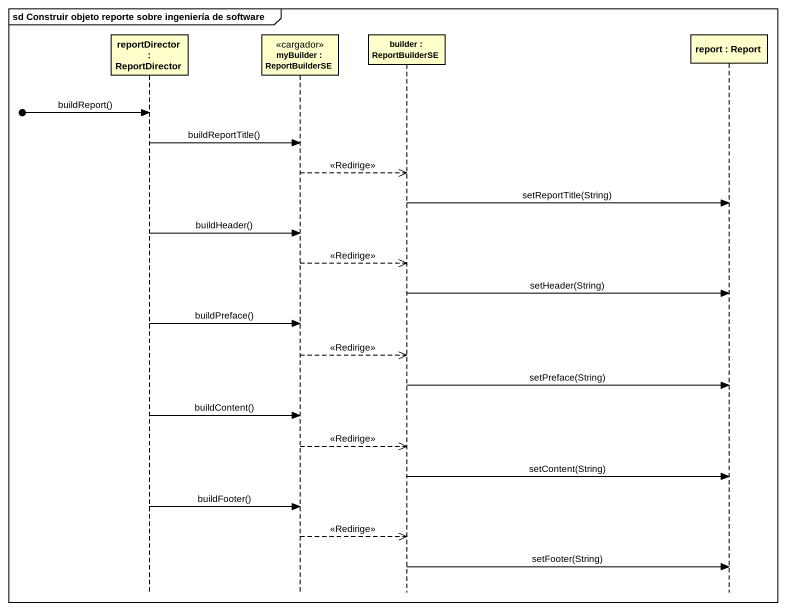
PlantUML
@startuml
mainframe sd Construir objeto reporte sobre ingeniería de software
hide footbox
participant "reportDirector : ReportDirector" as reportDirector
participant "myBuilder : ReportBuilderSE" as myBuilder <<cargador>>
participant "builder : ReportBuilderSE" as builder
participant "report : Report" as report

[o-> reportDirector : buildReport()
reportDirector -> myBuilder : buildReportTitle()
myBuilder -->> builder : <<Redirige>>
builder -> report : setReportTitle(String)
reportDirector -> myBuilder : buildHeader()
myBuilder -->> builder : <<Redirige>>
builder -> report : setHeader(String)
reportDirector -> myBuilder : buildPreface()
myBuilder -->> builder : <<Redirige>>
builder -> report : setPreface(String)
reportDirector -> myBuilder : buildContent()
myBuilder -->> builder : <<Redirige>>
builder -> report : setContent(String)
reportDirector -> myBuilder : buildFooter()
myBuilder -->> builder : <<Redirige>>
builder -> report : setFooter(String)
@enduml
